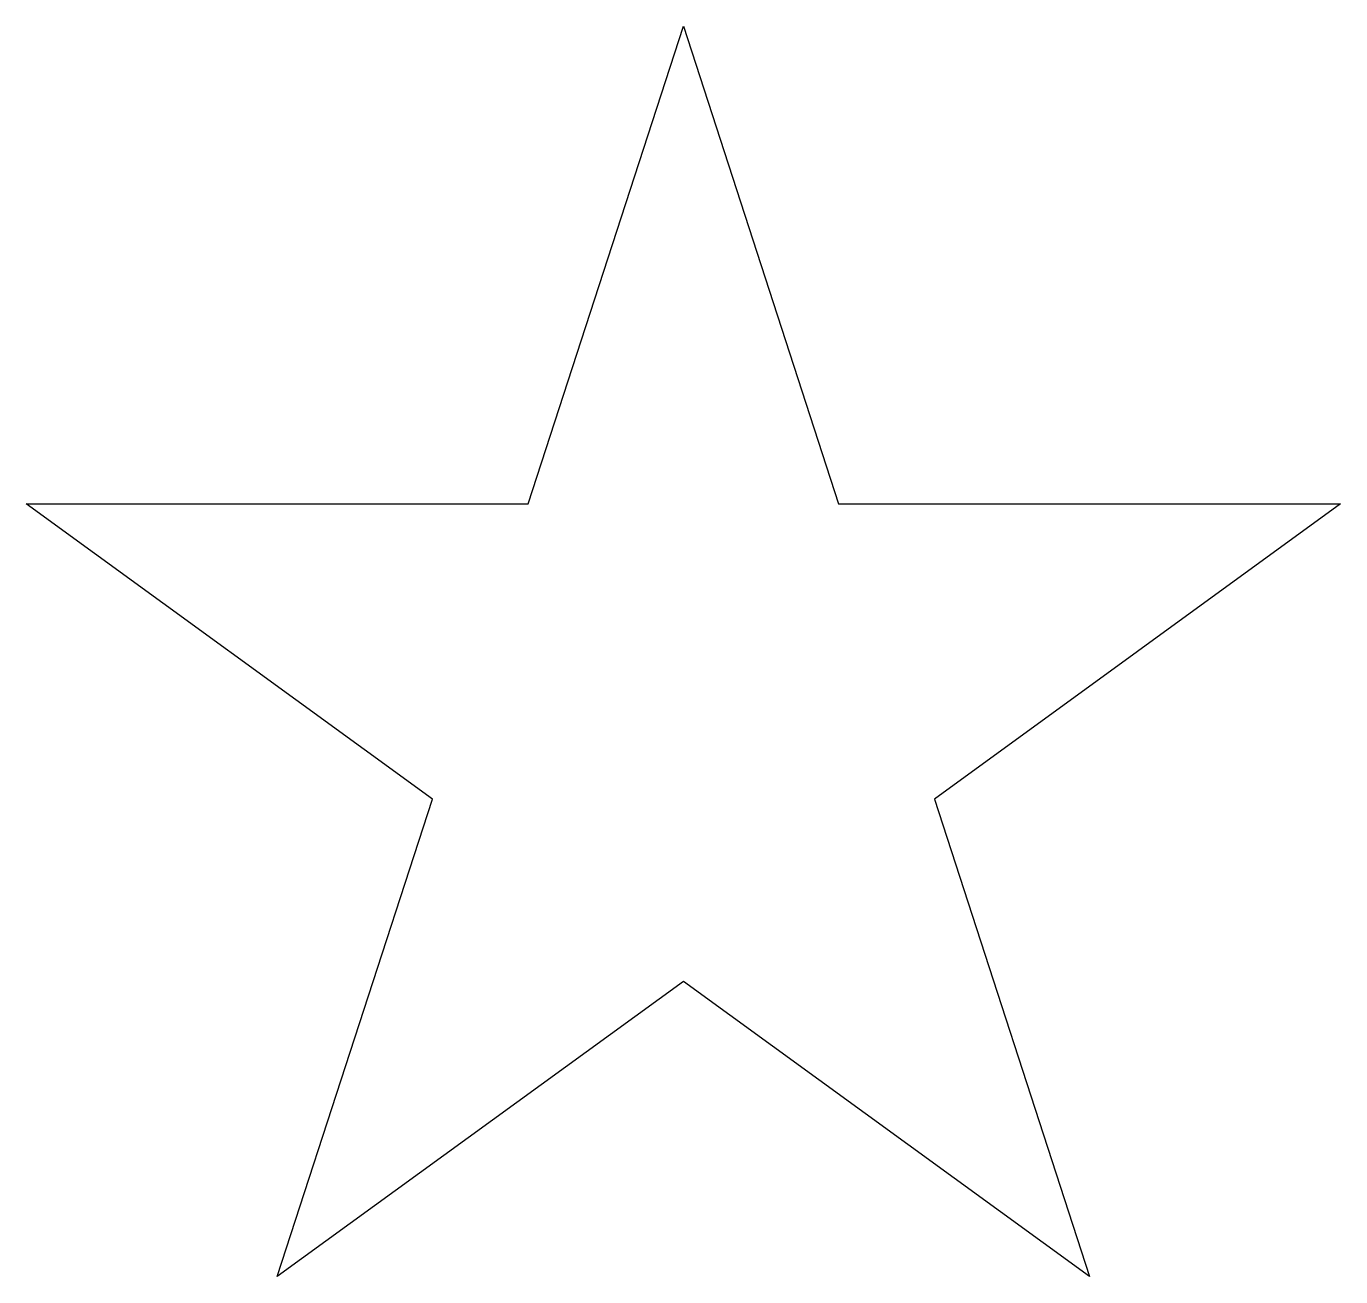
# Model space of a CAD drawing. Extents: x 537494 to 538523, y 1194917 to 1195896.
import ezdxf

# ---------------------------------------------------------------- set-up
doc = ezdxf.new("R2010")
doc.units = 0
doc.layers.add('Level 1', color=7, linetype='Continuous')

msp = doc.modelspace()

# ---------------------------------------------------------------- linework, layer by layer
at = {"layer": 'Level 1'}
for points in [[(537887, 1195522.5), (538008.5, 1195896.5), (538130, 1195522.5)], [(537811.9, 1195291.4), (537493.8, 1195522.5), (537887, 1195522.5)], [(538130, 1195522.5), (538523.2, 1195522.5), (538205.1, 1195291.4)], [(538008.5, 1195148.6), (537690.4, 1194917.5), (537811.9, 1195291.4)], [(538205.1, 1195291.4), (538326.6, 1194917.5), (538008.5, 1195148.6)]]:
    msp.add_lwpolyline(points, dxfattribs=at)

doc.saveas('drawing.dxf')
